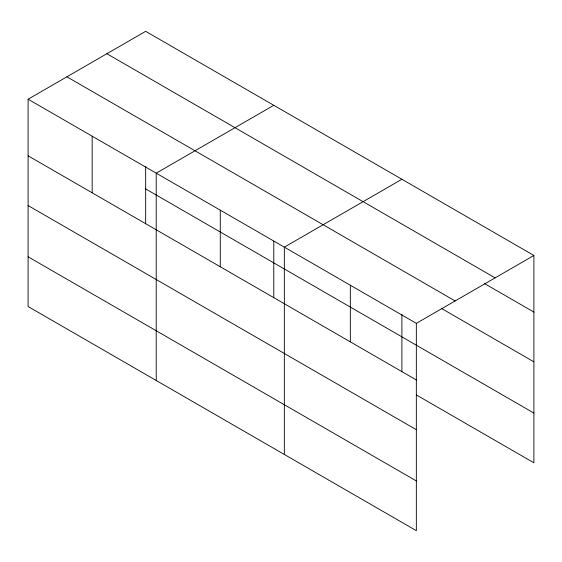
<?xml version="1.0" encoding="UTF-8"?>
<svg xmlns="http://www.w3.org/2000/svg" width="562" height="562" viewBox="0 0 562 562"><rect width="100%" height="100%" fill="white"/><g stroke="black" fill="none" stroke-linecap="round" stroke-linejoin="round"><path stroke-width="0.84" d="M416.337 429.698L416.337 323.347L28.1 99.207L28.1 306.529L416.337 530.668L416.337 429.698L28.1 205.552M28.1 99.207L145.663 31.332L533.9 255.471L533.9 462.793L416.316 394.91M273.785 105.298L156.215 173.173L156.215 380.495M401.9 179.264L284.337 247.14L284.337 454.461M416.337 323.347L533.9 255.471M106.871 53.727L495.101 277.874M484.592 283.62L533.9 312.086M66.899 76.804L455.129 300.951M441.346 308.383L533.9 361.823M145.663 188.916L533.9 413.063M28.1 155.815L416.337 379.961M28.1 256.792L416.337 480.939M401.9 314.27L401.9 371.756M350.337 285.243L350.337 341.858M273.785 241.175L273.785 297.783M220.276 210.153L220.276 266.767M145.663 166.338L145.663 223.817M92.161 136.187L92.161 192.801"/></g></svg>
